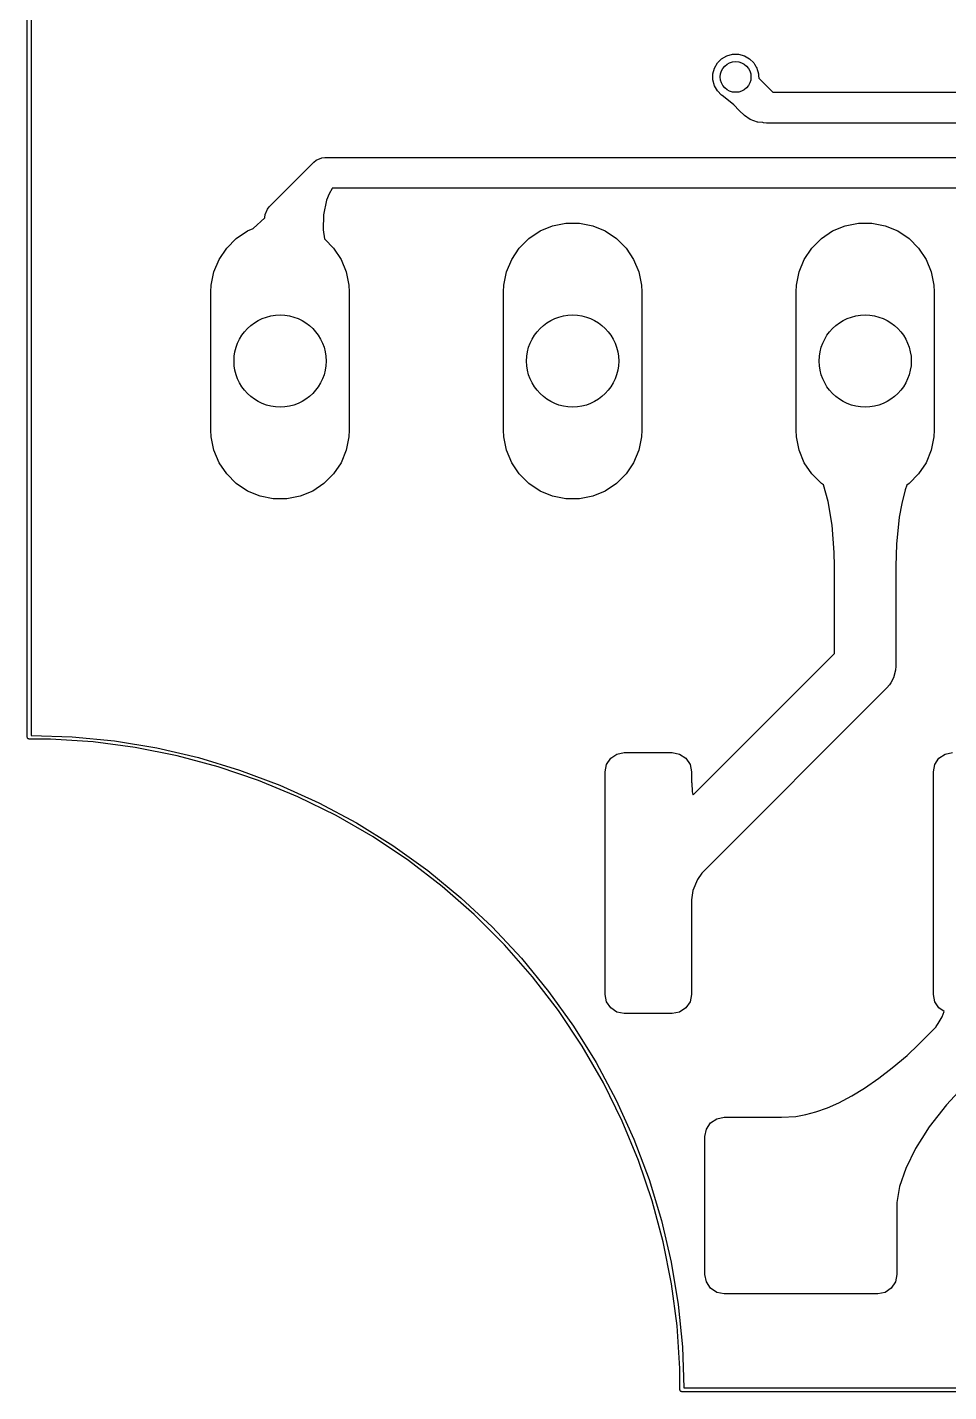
# Model space of a CAD drawing. Extents: x 89 to 178, y -115 to -57.
# Drawn here: x 88.97 to 100.98, y -115.02 to -97.25 of the extents above; entities that cross this region are included whole.
import ezdxf

# ---------------------------------------------------------------- set-up
doc = ezdxf.new("R2010")
doc.units = 0
doc.layers.add('BLACK', color=7, linetype='CONTINUOUS')

msp = doc.modelspace()

# ---------------------------------------------------------------- linework, layer by layer
at = {"layer": 'BLACK', "linetype": 'CONTINUOUS'}
for p, q in [((88.975, -106.5), (88.975, -65.5)), ((89.025, -65.524181), (89.025, -106.475818)), ((97.922836, -97.785195), (97.961994, -97.717372)), ((97.961994, -97.717372), (98.017372, -97.661994)), ((98.017372, -97.661994), (98.085195, -97.622836)), ((98.085195, -97.622836), (98.160842, -97.602567)), ((98.160842, -97.602567), (98.239158, -97.602567)), ((98.239158, -97.602567), (98.314805, -97.622836)), ((98.314805, -97.622836), (98.382628, -97.661994)), ((98.382628, -97.661994), (98.438006, -97.717372)), ((98.438006, -97.717372), (98.452297, -97.742125)), ((98.452297, -97.742125), (98.454808, -97.74381)), ((98.454808, -97.74381), (98.455451, -97.744899)), ((98.455451, -97.744899), (98.469364, -97.771686)), ((97.902567, -97.860842), (97.922836, -97.785195)), ((97.902567, -97.939158), (97.902567, -97.860842)), ((98.469364, -97.771686), (98.477164, -97.785195)), ((98.477164, -97.785195), (98.481447, -97.801181)), ((98.481447, -97.801181), (98.492705, -97.840399)), ((98.492705, -97.840399), (98.493103, -97.842487)), ((98.493103, -97.842487), (98.493441, -97.845946)), ((98.493441, -97.845946), (98.497433, -97.860842)), ((98.497433, -97.860842), (98.497433, -97.886698)), ((98.497433, -97.886698), (98.500461, -97.917618)), ((98.500461, -97.917618), (98.682843, -98.1)), ((97.922836, -98.014805), (97.902567, -97.939158)), ((97.961994, -98.082628), (97.922836, -98.014805)), ((98.017372, -98.138006), (97.961994, -98.082628)), ((98.682843, -98.1), (109.157983, -98.1)), ((98.038412, -98.150153), (98.017372, -98.138006)), ((98.041714, -98.156127), (98.038412, -98.150153)), ((98.177289, -98.264226), (98.041714, -98.156127)), ((98.177295, -98.264232), (98.177289, -98.264226)), ((98.177299, -98.264235), (98.177295, -98.264232)), ((98.177306, -98.264242), (98.177299, -98.264235)), ((98.177308, -98.264244), (98.177306, -98.264242)), ((98.24759, -98.335076), (98.177308, -98.264244)), ((98.247657, -98.335143), (98.24759, -98.335076)), ((98.314868, -98.401788), (98.247657, -98.335143)), ((98.316387, -98.403059), (98.314868, -98.401788)), ((98.388429, -98.453592), (98.316387, -98.403059)), ((98.39137, -98.455086), (98.388429, -98.453592)), ((98.486793, -98.487644), (98.39137, -98.455086)), ((98.489584, -98.488229), (98.486793, -98.487644)), ((98.555275, -98.493793), (98.489584, -98.488229)), ((98.560982, -98.496157), (98.555275, -98.493793)), ((98.6, -98.5), (98.560982, -98.496157)), ((109.151394, -98.5), (98.6, -98.5)), ((92.708578, -99.008579), (92.738886, -98.983706)), ((92.738886, -98.983706), (92.810982, -98.953843)), ((92.810982, -98.953843), (92.85, -98.95)), ((92.85, -98.95), (108.8625, -98.95)), ((92.126079, -99.591079), (92.708578, -99.008579)), ((92.873012, -99.506498), (92.831819, -99.694581)), ((92.873017, -99.506482), (92.873012, -99.506498)), ((92.905618, -99.423922), (92.873017, -99.506482)), ((92.905624, -99.423909), (92.905618, -99.423922)), ((92.944791, -99.352068), (92.905624, -99.423909)), ((92.946328, -99.35), (92.944791, -99.352068)), ((108.779658, -99.35), (92.946328, -99.35)), ((92.0675, -99.7325), (92.071343, -99.693482)), ((92.071343, -99.693482), (92.101206, -99.621386)), ((92.101206, -99.621386), (92.126079, -99.591079)), ((92.831819, -99.694581), (92.827559, -99.891032)), ((91.843243, -99.906271), (91.918645, -99.875038)), ((91.918645, -99.875038), (92.0675, -99.735625)), ((92.0675, -99.735625), (92.0675, -99.7325)), ((95.653243, -99.906271), (95.816244, -99.838754)), ((95.816244, -99.838754), (95.989285, -99.804334)), ((95.989285, -99.804334), (96.165715, -99.804334)), ((96.165715, -99.804334), (96.338756, -99.838754)), ((96.338756, -99.838754), (96.501757, -99.906271)), ((99.463243, -99.906271), (99.626244, -99.838754)), ((99.626244, -99.838754), (99.799285, -99.804334)), ((99.799285, -99.804334), (99.975715, -99.804334)), ((99.975715, -99.804334), (100.148756, -99.838754)), ((100.148756, -99.838754), (100.311757, -99.906271)), ((91.571791, -100.129046), (91.696546, -100.004291)), ((91.696546, -100.004291), (91.843243, -99.906271)), ((92.827559, -99.891032), (92.82756, -99.891048)), ((92.82756, -99.891048), (92.847699, -100.00874)), ((92.847699, -100.00874), (92.848689, -100.014526)), ((92.848689, -100.014526), (92.963209, -100.129046)), ((95.381791, -100.129046), (95.506546, -100.004291)), ((95.506546, -100.004291), (95.653243, -99.906271)), ((96.501757, -99.906271), (96.648454, -100.004291)), ((96.648454, -100.004291), (96.773209, -100.129046)), ((99.191791, -100.129046), (99.316546, -100.004291)), ((99.316546, -100.004291), (99.463243, -99.906271)), ((100.311757, -99.906271), (100.458454, -100.004291)), ((100.458454, -100.004291), (100.583209, -100.129046)), ((91.473771, -100.275743), (91.571791, -100.129046)), ((92.963209, -100.129046), (93.061229, -100.275743)), ((95.283771, -100.275743), (95.381791, -100.129046)), ((96.773209, -100.129046), (96.871229, -100.275743)), ((99.093771, -100.275743), (99.191791, -100.129046)), ((100.583209, -100.129046), (100.681229, -100.275743)), ((91.406254, -100.438744), (91.473771, -100.275743)), ((93.061229, -100.275743), (93.128746, -100.438744)), ((95.216254, -100.438744), (95.283771, -100.275743)), ((96.871229, -100.275743), (96.938746, -100.438744)), ((99.026254, -100.438744), (99.093771, -100.275743)), ((100.681229, -100.275743), (100.748746, -100.438744)), ((91.371834, -100.611785), (91.406254, -100.438744)), ((93.128746, -100.438744), (93.14579, -100.52443)), ((93.14579, -100.52443), (93.146103, -100.525176)), ((93.146103, -100.525176), (93.145997, -100.525473)), ((93.145997, -100.525473), (93.163166, -100.611785)), ((95.181834, -100.611785), (95.216254, -100.438744)), ((96.938746, -100.438744), (96.973166, -100.611785)), ((98.991834, -100.611785), (99.026254, -100.438744)), ((100.748746, -100.438744), (100.783166, -100.611785)), ((91.3675, -100.7), (91.371834, -100.611785)), ((91.3675, -102.5), (91.3675, -100.7)), ((93.163166, -100.611785), (93.1675, -100.7)), ((93.1675, -100.7), (93.1675, -102.5)), ((95.1775, -100.7), (95.181834, -100.611785)), ((95.1775, -102.5), (95.1775, -100.7)), ((96.973166, -100.611785), (96.9775, -100.7)), ((96.9775, -100.7), (96.9775, -102.5)), ((98.9875, -100.7), (98.991834, -100.611785)), ((98.9875, -102.5), (98.9875, -100.7)), ((100.783166, -100.611785), (100.7875, -100.7)), ((100.7875, -100.7), (100.7875, -102.5)), ((91.371834, -102.588215), (91.3675, -102.5)), ((93.1675, -102.5), (93.163166, -102.588215)), ((95.181834, -102.588215), (95.1775, -102.5)), ((96.9775, -102.5), (96.973166, -102.588215)), ((98.991834, -102.588215), (98.9875, -102.5)), ((100.7875, -102.5), (100.783166, -102.588215)), ((91.406254, -102.761256), (91.371834, -102.588215)), ((93.163166, -102.588215), (93.128746, -102.761256)), ((95.216254, -102.761256), (95.181834, -102.588215)), ((96.973166, -102.588215), (96.938746, -102.761256)), ((99.008991, -102.674471), (98.991834, -102.588215)), ((99.008872, -102.674807), (99.008991, -102.674471)), ((99.009228, -102.675664), (99.008872, -102.674807)), ((99.026254, -102.761256), (99.009228, -102.675664)), ((100.783166, -102.588215), (100.748746, -102.761256)), ((91.473771, -102.924257), (91.406254, -102.761256)), ((93.128746, -102.761256), (93.061229, -102.924257)), ((95.283771, -102.924257), (95.216254, -102.761256)), ((96.938746, -102.761256), (96.871229, -102.924257)), ((99.093771, -102.924257), (99.026254, -102.761256)), ((100.748746, -102.761256), (100.681229, -102.924257)), ((91.571791, -103.070954), (91.473771, -102.924257)), ((91.696546, -103.195709), (91.571791, -103.070954)), ((92.963209, -103.070954), (92.838454, -103.195709)), ((93.061229, -102.924257), (92.963209, -103.070954)), ((95.381791, -103.070954), (95.283771, -102.924257)), ((95.506546, -103.195709), (95.381791, -103.070954)), ((96.773209, -103.070954), (96.648454, -103.195709)), ((96.871229, -102.924257), (96.773209, -103.070954)), ((99.191791, -103.070954), (99.093771, -102.924257)), ((99.316546, -103.195709), (99.191791, -103.070954)), ((100.583209, -103.070954), (100.458454, -103.195709)), ((100.681229, -102.924257), (100.583209, -103.070954)), ((91.843243, -103.293729), (91.696546, -103.195709)), ((92.838454, -103.195709), (92.691757, -103.293729)), ((95.653243, -103.293729), (95.506546, -103.195709)), ((96.648454, -103.195709), (96.501757, -103.293729)), ((99.343958, -103.214025), (99.316546, -103.195709)), ((99.405951, -103.42849), (99.343958, -103.214025)), ((100.429512, -103.215047), (100.407821, -103.279262)), ((100.458454, -103.195709), (100.429512, -103.215047)), ((92.006244, -103.361246), (91.843243, -103.293729)), ((92.179285, -103.395666), (92.006244, -103.361246)), ((92.355715, -103.395666), (92.179285, -103.395666)), ((92.528756, -103.361246), (92.355715, -103.395666)), ((92.691757, -103.293729), (92.528756, -103.361246)), ((95.816244, -103.361246), (95.653243, -103.293729)), ((95.989285, -103.395666), (95.816244, -103.361246)), ((96.165715, -103.395666), (95.989285, -103.395666)), ((96.338756, -103.361246), (96.165715, -103.395666)), ((96.501757, -103.293729), (96.338756, -103.361246)), ((99.458215, -103.739003), (99.405951, -103.42849)), ((100.407821, -103.279262), (100.362976, -103.456135)), ((100.362976, -103.456135), (100.330714, -103.634841)), ((99.458215, -103.739006), (99.458215, -103.739003)), ((99.484413, -104.093978), (99.458215, -103.739006)), ((100.330714, -103.634841), (100.295402, -103.98717)), ((99.484413, -104.093982), (99.484413, -104.093978)), ((99.487312, -104.271198), (99.484413, -104.093982)), ((100.295402, -103.987171), (100.287804, -104.27132)), ((100.295402, -103.98717), (100.295402, -103.987171)), ((99.4875, -104.271641), (99.487312, -104.271198)), ((99.4875, -105.409314), (99.4875, -104.271641)), ((100.287804, -104.27132), (100.2875, -104.272001)), ((100.2875, -104.272001), (100.2875, -105.575)), ((97.646536, -107.250277), (99.4875, -105.409314)), ((100.257052, -105.728073), (100.21942, -105.793254)), ((100.284078, -105.62721), (100.257052, -105.728073)), ((100.2875, -105.575), (100.284078, -105.62721)), ((100.170342, -105.857843), (97.757983, -108.270202)), ((100.204841, -105.818505), (100.170342, -105.857843)), ((100.21942, -105.793254), (100.204841, -105.818505)), ((88.976224, -106.506153), (88.975, -106.5)), ((88.976224, -106.507725), (88.976224, -106.506153)), ((88.976654, -106.508317), (88.976224, -106.507725)), ((88.976903, -106.509567), (88.976654, -106.508317)), ((88.979312, -106.511976), (88.976903, -106.509567)), ((88.985305, -106.520225), (88.979312, -106.511976)), ((88.988646, -106.52131), (88.985305, -106.520225)), ((88.990433, -106.523097), (88.988646, -106.52131)), ((88.994144, -106.523097), (88.990433, -106.523097)), ((89, -106.525), (88.994144, -106.523097)), ((89.277443, -106.525), (89, -106.525)), ((89.025, -106.475818), (89.557562, -106.493253)), ((89.83114, -106.561291), (89.277443, -106.525)), ((89.557562, -106.493253), (90.112736, -106.547933)), ((90.381279, -106.633718), (89.83114, -106.561291)), ((90.112736, -106.547933), (90.663145, -106.638805)), ((90.925502, -106.741971), (90.381279, -106.633718)), ((90.663145, -106.638805), (91.206432, -106.765482)), ((91.461481, -106.885586), (90.925502, -106.741971)), ((91.206432, -106.765482), (91.740271, -106.927421)), ((96.51903, -106.854329), (96.573223, -106.773223)), ((96.573223, -106.773223), (96.654329, -106.71903)), ((96.654329, -106.71903), (96.75, -106.7)), ((96.75, -106.7), (97.375, -106.7)), ((97.375, -106.7), (97.470671, -106.71903)), ((97.470671, -106.71903), (97.551777, -106.773223)), ((97.551777, -106.773223), (97.60597, -106.854329)), ((100.79403, -106.854329), (100.848223, -106.773223)), ((100.848223, -106.773223), (100.929329, -106.71903)), ((100.929329, -106.71903), (101.025, -106.7)), ((91.986918, -107.063948), (91.461481, -106.885586)), ((91.740271, -106.927421), (92.262376, -107.123927)), ((96.5, -106.95), (96.51903, -106.854329)), ((96.5, -109.85), (96.5, -106.95)), ((97.60597, -106.854329), (97.625, -106.95)), ((97.625, -106.95), (97.625, -107.087474)), ((100.775, -106.95), (100.79403, -106.854329)), ((100.775, -109.85), (100.775, -106.95)), ((92.499566, -107.276294), (91.986918, -107.063948)), ((92.262376, -107.123927), (92.770511, -107.35416)), ((97.625, -107.087474), (97.626959, -107.089434)), ((97.626959, -107.089434), (97.62783, -107.093264)), ((97.62783, -107.093264), (97.634277, -107.209957)), ((92.997227, -107.521713), (92.499566, -107.276294)), ((97.634277, -107.209957), (97.644561, -107.248037)), ((97.644561, -107.248037), (97.644562, -107.248039)), ((97.644562, -107.248039), (97.646536, -107.250277)), ((92.770511, -107.35416), (93.2625, -107.617133)), ((93.477772, -107.799156), (92.997227, -107.521713)), ((93.2625, -107.617133), (93.736236, -107.911722)), ((93.939143, -108.107434), (93.477772, -107.799156)), ((93.736236, -107.911722), (94.189691, -108.236663)), ((94.379363, -108.445227), (93.939143, -108.107434)), ((94.189691, -108.236663), (94.620923, -108.590566)), ((97.701365, -108.354377), (97.643759, -108.495941)), ((97.757983, -108.270202), (97.701365, -108.354377)), ((94.796548, -108.811088), (94.379363, -108.445227)), ((97.643757, -108.495946), (97.627053, -108.617992)), ((97.643759, -108.495941), (97.643757, -108.495946)), ((94.620923, -108.590566), (95.028085, -108.971915)), ((97.627053, -108.617992), (97.625, -108.621506)), ((97.625, -108.621506), (97.625, -109.85)), ((95.188912, -109.203452), (94.796548, -108.811088)), ((95.028085, -108.971915), (95.409434, -109.379077)), ((95.554773, -109.620637), (95.188912, -109.203452)), ((95.409434, -109.379077), (95.763337, -109.810309)), ((95.892566, -110.060857), (95.554773, -109.620637)), ((95.763337, -109.810309), (96.088278, -110.263764)), ((96.51903, -109.945671), (96.5, -109.85)), ((96.573223, -110.026777), (96.51903, -109.945671)), ((97.60597, -109.945671), (97.551777, -110.026777)), ((97.625, -109.85), (97.60597, -109.945671)), ((100.79403, -109.945671), (100.775, -109.85)), ((100.848223, -110.026777), (100.79403, -109.945671)), ((96.200844, -110.522228), (95.892566, -110.060857)), ((96.654329, -110.08097), (96.573223, -110.026777)), ((96.75, -110.1), (96.654329, -110.08097)), ((97.375, -110.1), (96.75, -110.1)), ((97.470671, -110.08097), (97.375, -110.1)), ((97.551777, -110.026777), (97.470671, -110.08097)), ((100.837187, -110.228721), (100.888979, -110.142518)), ((100.914275, -110.070911), (100.848223, -110.026777)), ((100.888979, -110.142518), (100.914275, -110.070911)), ((96.088278, -110.263764), (96.382867, -110.7375)), ((100.583504, -110.500809), (100.810861, -110.273453)), ((100.810861, -110.273453), (100.812055, -110.269264)), ((100.812055, -110.269264), (100.828765, -110.242308)), ((100.828765, -110.242308), (100.837187, -110.228721)), ((96.478287, -111.002773), (96.200844, -110.522228)), ((100.432567, -110.643764), (100.582828, -110.50107)), ((100.582828, -110.50107), (100.583504, -110.500809)), ((100.240679, -110.808049), (100.432567, -110.643764)), ((96.382867, -110.7375), (96.64584, -111.229489)), ((100.066048, -110.942507), (100.240679, -110.808049)), ((96.723706, -111.500434), (96.478287, -111.002773)), ((99.713098, -111.17155), (99.87669, -111.072591)), ((99.87669, -111.072591), (100.066048, -110.942507)), ((101.149164, -111.067164), (100.945998, -111.287524)), ((96.64584, -111.229489), (96.876073, -111.737624)), ((99.543384, -111.260402), (99.713098, -111.17155)), ((98.984645, -111.438356), (99.115797, -111.414293)), ((99.115797, -111.414293), (99.246742, -111.378735)), ((99.246742, -111.378735), (99.39615, -111.32533)), ((99.39615, -111.32533), (99.543384, -111.260402)), ((100.945998, -111.287524), (100.721751, -111.575189)), ((96.936052, -112.013082), (96.723706, -111.500434)), ((97.8, -111.7), (97.81903, -111.604329)), ((97.81903, -111.604329), (97.873223, -111.523223)), ((97.873223, -111.523223), (97.954329, -111.46903)), ((97.954329, -111.46903), (98.05, -111.45)), ((98.05, -111.45), (98.796915, -111.45)), ((98.796915, -111.45), (98.797666, -111.449466)), ((98.797666, -111.449466), (98.799588, -111.449191)), ((98.799588, -111.449191), (98.984645, -111.438356)), ((100.721751, -111.575189), (100.625664, -111.726378)), ((96.876073, -111.737624), (97.072579, -112.259729)), ((97.8, -113.5), (97.8, -111.7)), ((100.625664, -111.726378), (100.543696, -111.855352)), ((100.543694, -111.855356), (100.416122, -112.11587)), ((100.543696, -111.855352), (100.543694, -111.855355)), ((100.543694, -111.855355), (100.543694, -111.855356)), ((97.114414, -112.538519), (96.936052, -112.013082)), ((100.41612, -112.115874), (100.33609, -112.353415)), ((100.416122, -112.11587), (100.41612, -112.115874)), ((97.072579, -112.259729), (97.234518, -112.793568)), ((100.336089, -112.353419), (100.3, -112.56177)), ((100.33609, -112.353415), (100.336089, -112.353419)), ((97.258029, -113.074498), (97.114414, -112.538519)), ((100.3, -112.56177), (100.3, -113.5)), ((97.234518, -112.793568), (97.361195, -113.336855)), ((97.366282, -113.618721), (97.258029, -113.074498)), ((97.361195, -113.336855), (97.452067, -113.887264)), ((97.81903, -113.595671), (97.8, -113.5)), ((100.3, -113.5), (100.28097, -113.595671)), ((97.438709, -114.16886), (97.366282, -113.618721)), ((97.873223, -113.676777), (97.81903, -113.595671)), ((97.954329, -113.73097), (97.873223, -113.676777)), ((98.05, -113.75), (97.954329, -113.73097)), ((100.145671, -113.73097), (100.05, -113.75)), ((100.226777, -113.676777), (100.145671, -113.73097)), ((100.28097, -113.595671), (100.226777, -113.676777)), ((97.452067, -113.887264), (97.506747, -114.442438)), ((100.05, -113.75), (98.05, -113.75)), ((97.475, -114.722557), (97.438709, -114.16886)), ((97.506747, -114.442438), (97.524182, -114.975)), ((97.475, -115), (97.475, -114.722557)), ((97.524182, -114.975), (169.475818, -114.975)), ((97.476903, -115.005856), (97.475, -115)), ((97.476903, -115.009567), (97.476903, -115.005856)), ((97.478689, -115.011353), (97.476903, -115.009567)), ((97.479775, -115.014695), (97.478689, -115.011353)), ((97.488023, -115.020687), (97.479775, -115.014695)), ((97.490433, -115.023097), (97.488023, -115.020687)), ((97.491682, -115.023345), (97.490433, -115.023097)), ((97.492275, -115.023776), (97.491682, -115.023345)), ((97.493847, -115.023776), (97.492275, -115.023776)), ((97.5, -115.025), (97.493847, -115.023776)), ((169.5, -115.025), (97.5, -115.025))]:
    msp.add_line(p, q, dxfattribs=at)
at = {"layer": 'BLACK'}
for centre, radius in [((98.2, -97.9), 0.2), ((92.2675, -101.6), 0.6), ((92.2675, -101.6), 0.6), ((96.0775, -101.6), 0.6), ((96.0775, -101.6), 0.6), ((99.8875, -101.6), 0.6), ((99.8875, -101.6), 0.6)]:
    msp.add_circle(centre, radius, dxfattribs=at)
at = {"layer": 'WHITE'}
for centre, radius in [((98.2, -97.9), 0.2), ((92.2675, -101.6), 0.6), ((96.0775, -101.6), 0.6), ((99.8875, -101.6), 0.6)]:
    msp.add_circle(centre, radius, dxfattribs=at)

doc.saveas('drawing.dxf')
